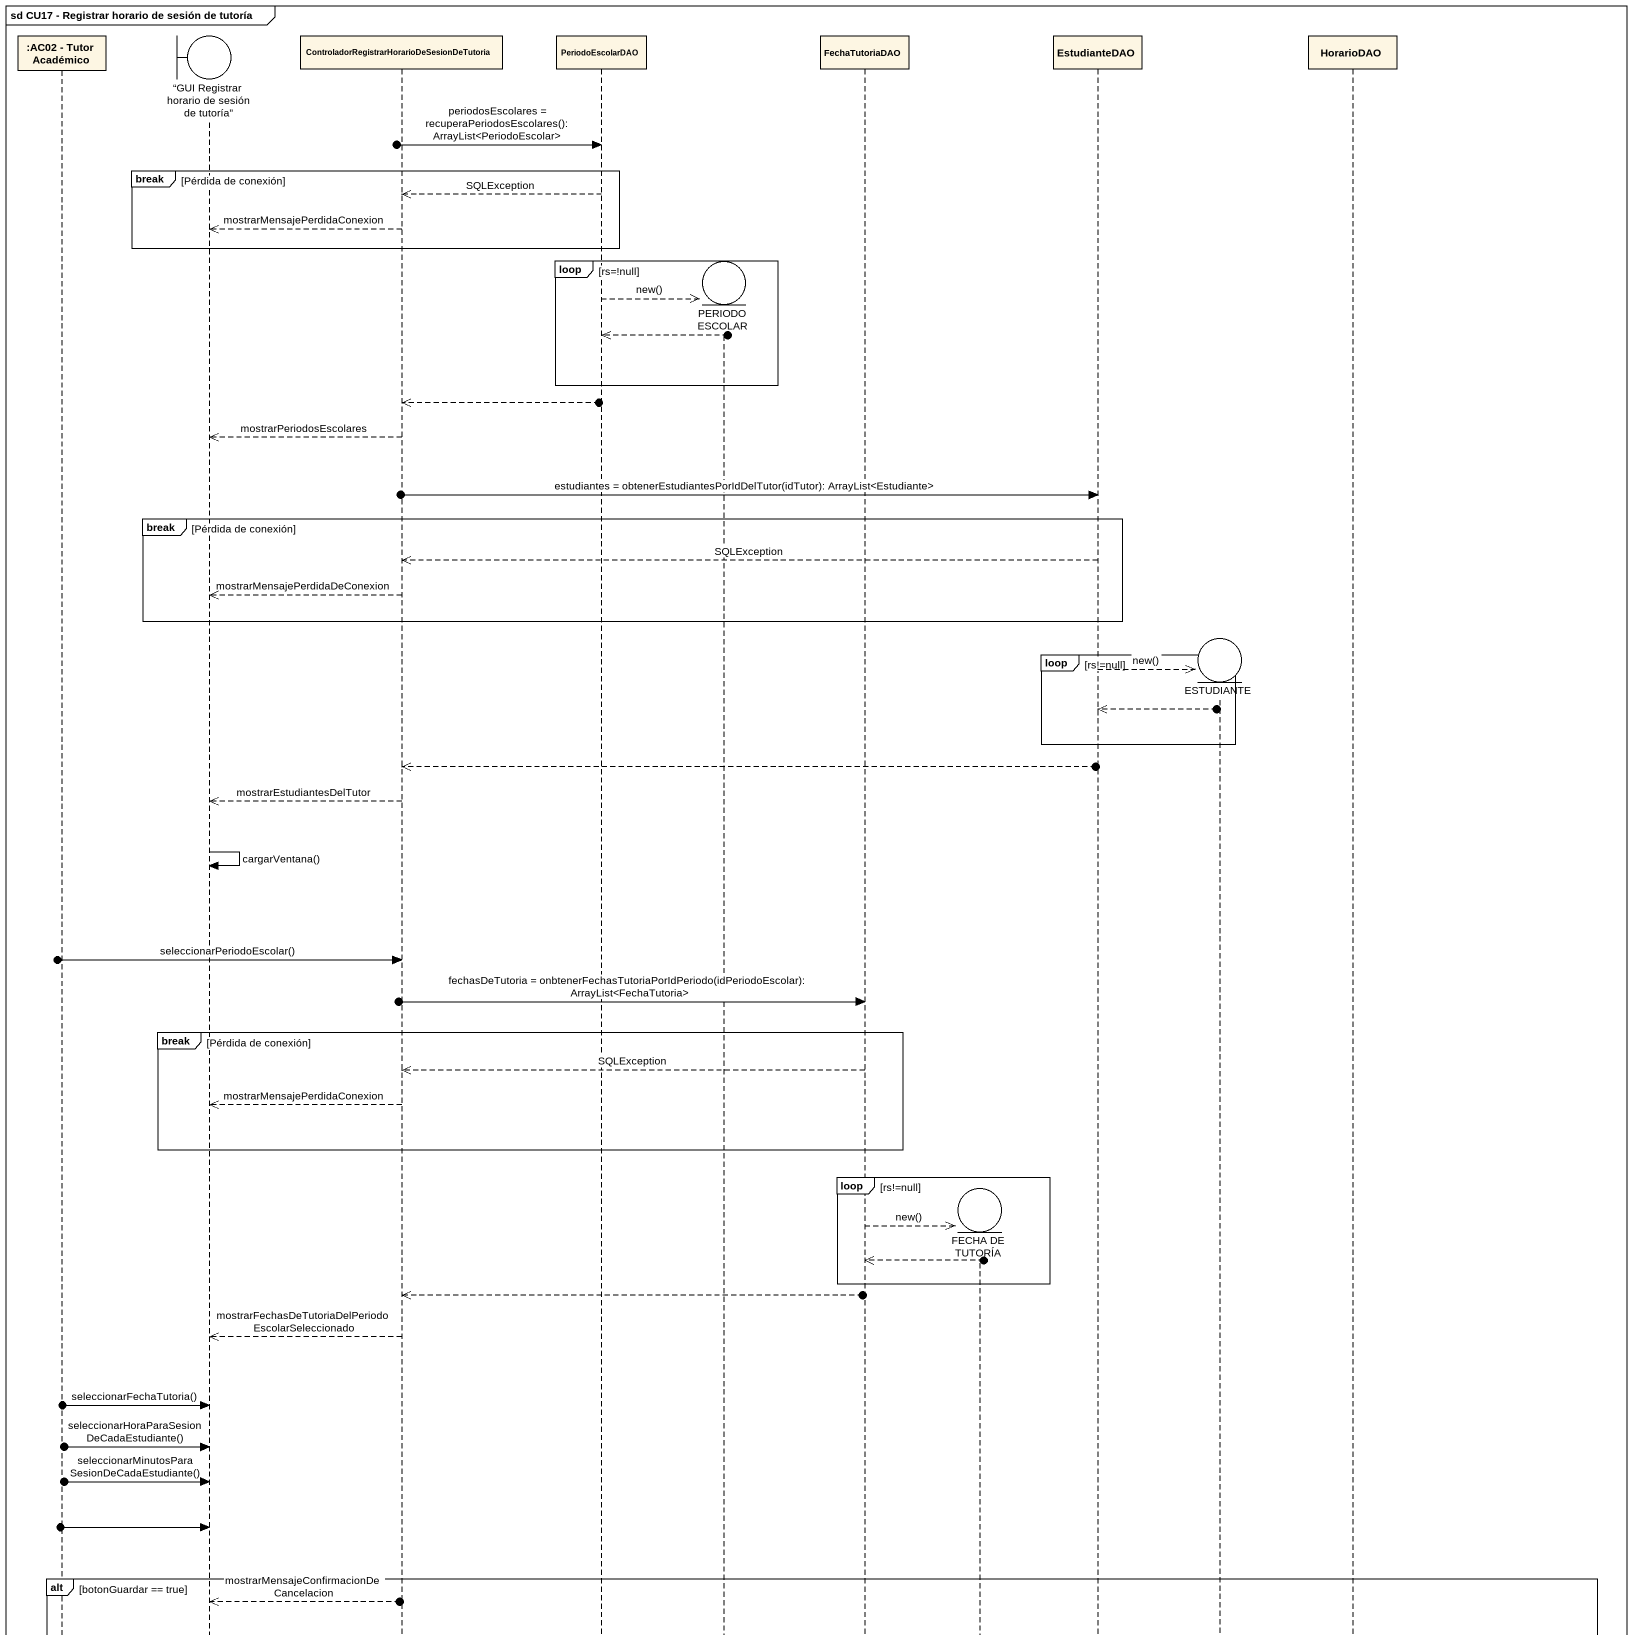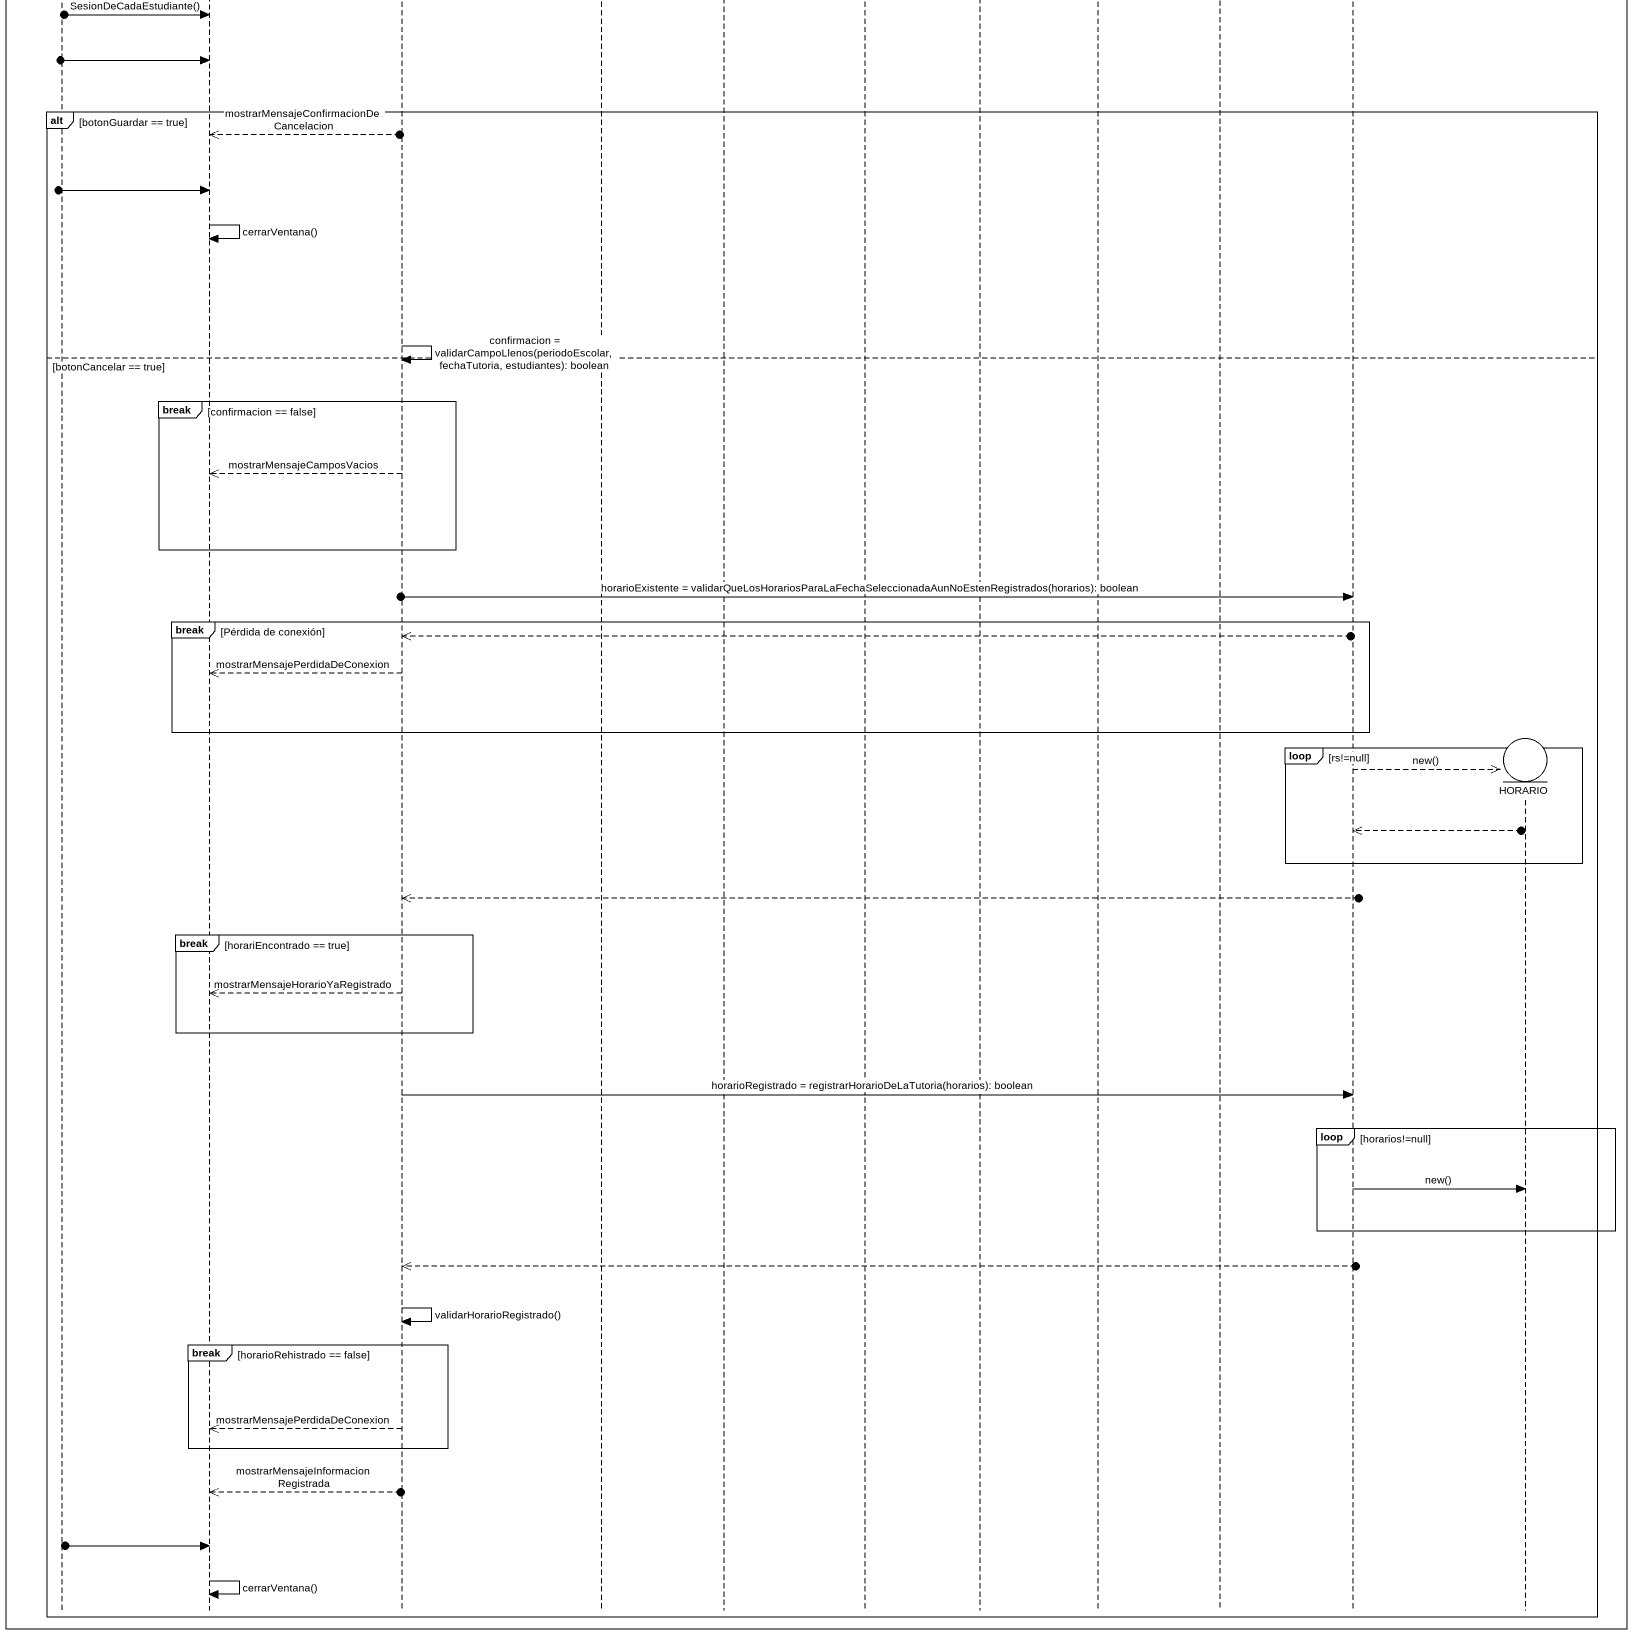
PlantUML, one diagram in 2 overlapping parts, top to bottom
@startuml
mainframe sd CU17 - Registrar horario de sesión de tutoría
hide footbox
participant ":AC02 - Tutor Académico" as AC02_Tutor_Académico
boundary "“GUI Registrar horario de sesión de tutoría”" as GUI_Registrar_horario_de
participant "ControladorRegistrarHorarioDeSesionDeTutoria" as ControladorRegistrarHorarioD
participant PeriodoEscolarDAO
entity "PERIODO ESCOLAR" as PERIODO_ESCOLAR
participant FechaTutoriaDAO
entity "FECHA DE TUTORÍA" as FECHA_DE_TUTORÍA
participant EstudianteDAO
entity ESTUDIANTE
participant HorarioDAO
entity HORARIO

[o-> PeriodoEscolarDAO : periodosEscolares = recuperaPeriodosEscolares(): ArrayList<PeriodoEscolar>
break Pérdida de conexión
  PeriodoEscolarDAO -->> ControladorRegistrarHorarioD : SQLException
  ControladorRegistrarHorarioD -->> GUI_Registrar_horario_de : mostrarMensajePerdidaConexion
end
loop rs=!null
  PeriodoEscolarDAO -->> PERIODO_ESCOLAR ** : new()
  PeriodoEscolarDAO <<--o]
end
ControladorRegistrarHorarioD <<--o]
ControladorRegistrarHorarioD -->> GUI_Registrar_horario_de : mostrarPeriodosEscolares
[o-> EstudianteDAO : estudiantes = obtenerEstudiantesPorIdDelTutor(idTutor): ArrayList<Estudiante>
break Pérdida de conexión
  EstudianteDAO -->> ControladorRegistrarHorarioD : SQLException
  ControladorRegistrarHorarioD -->> GUI_Registrar_horario_de : mostrarMensajePerdidaDeConexion
end
loop rs!=null
  EstudianteDAO -->> ESTUDIANTE ** : new()
  EstudianteDAO <<--o]
end
ControladorRegistrarHorarioD <<--o]
ControladorRegistrarHorarioD -->> GUI_Registrar_horario_de : mostrarEstudiantesDelTutor
GUI_Registrar_horario_de -> GUI_Registrar_horario_de : cargarVentana()
[o-> ControladorRegistrarHorarioD : seleccionarPeriodoEscolar()
[o-> FechaTutoriaDAO : fechasDeTutoria = onbtenerFechasTutoriaPorIdPeriodo(idPeriodoEscolar): ArrayList<FechaTutoria>
break Pérdida de conexión
  FechaTutoriaDAO -->> ControladorRegistrarHorarioD : SQLException
  ControladorRegistrarHorarioD -->> GUI_Registrar_horario_de : mostrarMensajePerdidaConexion
end
loop rs!=null
  FechaTutoriaDAO -->> FECHA_DE_TUTORÍA ** : new()
  FechaTutoriaDAO <<--o]
end
ControladorRegistrarHorarioD <<--o]
ControladorRegistrarHorarioD -->> GUI_Registrar_horario_de : mostrarFechasDeTutoriaDelPeriodoEscolarSeleccionado
[o-> GUI_Registrar_horario_de : seleccionarFechaTutoria()
[o-> GUI_Registrar_horario_de : seleccionarHoraParaSesionDeCadaEstudiante()
[o-> GUI_Registrar_horario_de : seleccionarMinutosParaSesionDeCadaEstudiante()
[o-> GUI_Registrar_horario_de
alt botonGuardar == true
  GUI_Registrar_horario_de <<--o] : mostrarMensajeConfirmacionDeCancelacion
  [o-> GUI_Registrar_horario_de
  GUI_Registrar_horario_de -> GUI_Registrar_horario_de : cerrarVentana()
  ControladorRegistrarHorarioD -> ControladorRegistrarHorarioD : confirmacion = validarCampoLlenos(periodoEscolar, fechaTutoria, estudiantes): boolean
else botonCancelar == true
  break confirmacion == false
    ControladorRegistrarHorarioD -->> GUI_Registrar_horario_de : mostrarMensajeCamposVacios
  end
  [o-> HorarioDAO : horarioExistente = validarQueLosHorariosParaLaFechaSeleccionadaAunNoEstenRegistrados(horarios): boolean
  break Pérdida de conexión
    ControladorRegistrarHorarioD <<--o]
    ControladorRegistrarHorarioD -->> GUI_Registrar_horario_de : mostrarMensajePerdidaDeConexion
  end
  loop rs!=null
    HorarioDAO -->> HORARIO ** : new()
    HorarioDAO <<--o]
  end
  ControladorRegistrarHorarioD <<--o]
  break horariEncontrado == true
    ControladorRegistrarHorarioD -->> GUI_Registrar_horario_de : mostrarMensajeHorarioYaRegistrado
  end
  ControladorRegistrarHorarioD -> HorarioDAO : horarioRegistrado = registrarHorarioDeLaTutoria(horarios): boolean
  loop horarios!=null
    HorarioDAO -> HORARIO : new()
  end
  ControladorRegistrarHorarioD <<--o]
  ControladorRegistrarHorarioD -> ControladorRegistrarHorarioD : validarHorarioRegistrado()
  break horarioRehistrado == false
    ControladorRegistrarHorarioD -->> GUI_Registrar_horario_de : mostrarMensajePerdidaDeConexion
  end
  GUI_Registrar_horario_de <<--o] : mostrarMensajeInformacionRegistrada
  [o-> GUI_Registrar_horario_de
  GUI_Registrar_horario_de -> GUI_Registrar_horario_de : cerrarVentana()
end
@enduml
